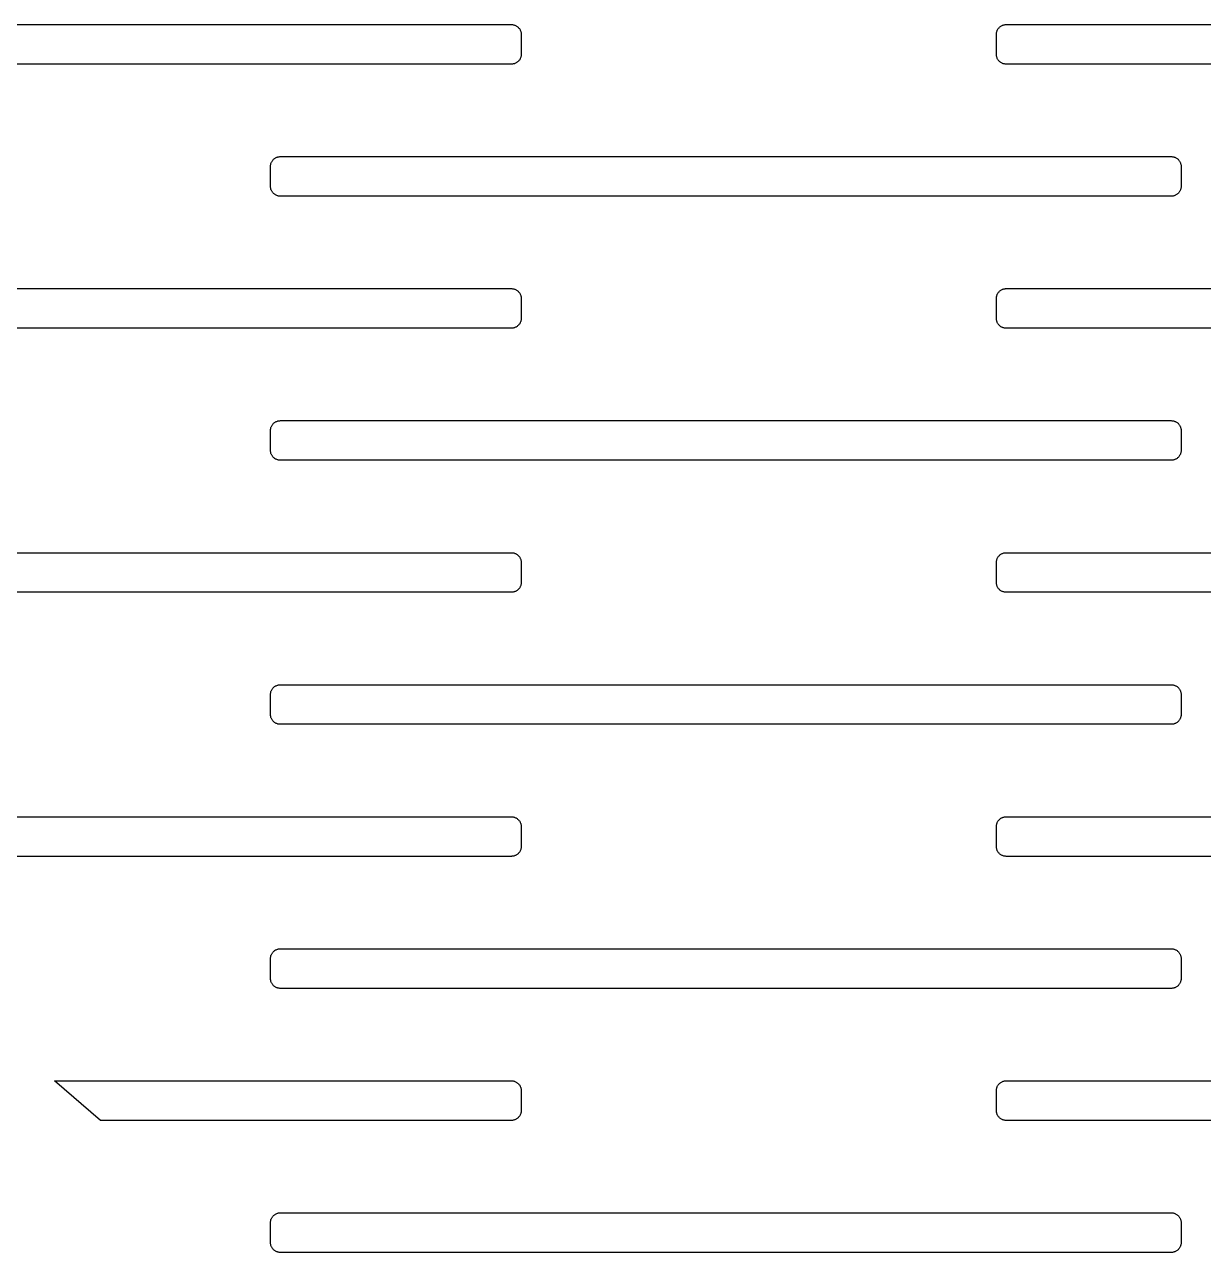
# Model space of a CAD drawing. Header units: metres. Extents: x -156 to 156, y -163 to 163.
# Drawn here: x -106.75 to -71.02, y -117.3 to -80.1 of the extents above; entities that cross this region are included whole.
import ezdxf

# ---------------------------------------------------------------- set-up
doc = ezdxf.new("R2010")
doc.units = ezdxf.units.M

msp = doc.modelspace()

# ---------------------------------------------------------------- linework, layer by layer
for p, q in [((-119, -80.1), (-92, -80.1)), ((-92, -80.1), (-91.9812, -80.1006)), ((-91.9812, -80.1006), (-91.9624, -80.1024)), ((-91.9624, -80.1024), (-91.9438, -80.1053)), ((-91.9438, -80.1053), (-91.9254, -80.1094)), ((-91.9254, -80.1094), (-91.9073, -80.1147)), ((-91.9073, -80.1147), (-91.8896, -80.1211)), ((-91.8896, -80.1211), (-91.8723, -80.1286)), ((-91.8723, -80.1286), (-91.8555, -80.1371)), ((-91.8555, -80.1371), (-91.8392, -80.1467)), ((-91.8392, -80.1467), (-91.8237, -80.1573)), ((-91.8237, -80.1573), (-91.8088, -80.1688)), ((-91.8088, -80.1688), (-91.7946, -80.1813)), ((-91.7946, -80.1813), (-91.7813, -80.1946)), ((-91.7813, -80.1946), (-91.7688, -80.2088)), ((-91.7688, -80.2088), (-91.7573, -80.2237)), ((-91.7573, -80.2237), (-91.7467, -80.2392)), ((-91.7467, -80.2392), (-91.7371, -80.2555)), ((-91.7371, -80.2555), (-91.7285, -80.2723)), ((-91.7285, -80.2723), (-91.7211, -80.2896)), ((-91.7211, -80.2896), (-91.7147, -80.3073)), ((-91.7147, -80.3073), (-91.7094, -80.3254)), ((-91.7094, -80.3254), (-91.7053, -80.3438)), ((-91.7053, -80.3438), (-91.7024, -80.3624)), ((-77.2976, -80.3624), (-77.2947, -80.3438)), ((-77.2947, -80.3438), (-77.2906, -80.3254)), ((-77.2906, -80.3254), (-77.2853, -80.3073)), ((-77.2853, -80.3073), (-77.2789, -80.2896)), ((-77.2789, -80.2896), (-77.2714, -80.2723)), ((-77.2714, -80.2723), (-77.2629, -80.2555)), ((-77.2629, -80.2555), (-77.2533, -80.2392)), ((-77.2533, -80.2392), (-77.2427, -80.2237)), ((-77.2427, -80.2237), (-77.2312, -80.2088)), ((-77.2312, -80.2088), (-77.2187, -80.1946)), ((-77.2187, -80.1946), (-77.2054, -80.1813)), ((-77.2054, -80.1813), (-77.1912, -80.1688)), ((-77.1912, -80.1688), (-77.1763, -80.1573)), ((-77.1763, -80.1573), (-77.1608, -80.1467)), ((-77.1608, -80.1467), (-77.1445, -80.1371)), ((-77.1445, -80.1371), (-77.1277, -80.1286)), ((-77.1277, -80.1286), (-77.1104, -80.1211)), ((-77.1104, -80.1211), (-77.0927, -80.1147)), ((-77.0927, -80.1147), (-77.0746, -80.1094)), ((-77.0746, -80.1094), (-77.0562, -80.1053)), ((-77.0562, -80.1053), (-77.0376, -80.1024)), ((-77.0376, -80.1024), (-77.0188, -80.1006)), ((-77.0188, -80.1006), (-77, -80.1)), ((-77, -80.1), (-50, -80.1)), ((-91.7024, -80.3624), (-91.7006, -80.3812)), ((-91.7006, -80.3812), (-91.7, -80.4)), ((-91.7, -80.4), (-91.7, -81)), ((-77.3, -80.4), (-77.2994, -80.3812)), ((-77.3, -81), (-77.3, -80.4)), ((-77.2994, -80.3812), (-77.2976, -80.3624)), ((-91.7147, -81.0927), (-91.7211, -81.1104)), ((-91.7094, -81.0746), (-91.7147, -81.0927)), ((-91.7053, -81.0562), (-91.7094, -81.0746)), ((-91.7024, -81.0376), (-91.7053, -81.0562)), ((-91.7006, -81.0188), (-91.7024, -81.0376)), ((-91.7, -81), (-91.7006, -81.0188)), ((-77.2994, -81.0188), (-77.3, -81)), ((-77.2976, -81.0376), (-77.2994, -81.0188)), ((-77.2947, -81.0562), (-77.2976, -81.0376)), ((-77.2906, -81.0746), (-77.2947, -81.0562)), ((-77.2853, -81.0927), (-77.2906, -81.0746)), ((-77.2789, -81.1104), (-77.2853, -81.0927)), ((-92, -81.3), (-119, -81.3)), ((-91.9812, -81.2994), (-92, -81.3)), ((-91.9624, -81.2976), (-91.9812, -81.2994)), ((-91.9438, -81.2947), (-91.9624, -81.2976)), ((-91.9254, -81.2906), (-91.9438, -81.2947)), ((-91.9073, -81.2853), (-91.9254, -81.2906)), ((-91.8896, -81.2789), (-91.9073, -81.2853)), ((-91.8723, -81.2714), (-91.8896, -81.2789)), ((-91.8555, -81.2629), (-91.8723, -81.2714)), ((-91.8392, -81.2533), (-91.8555, -81.2629)), ((-91.8237, -81.2427), (-91.8392, -81.2533)), ((-91.8088, -81.2312), (-91.8237, -81.2427)), ((-91.7946, -81.2187), (-91.8088, -81.2312)), ((-91.7813, -81.2054), (-91.7946, -81.2187)), ((-91.7688, -81.1912), (-91.7813, -81.2054)), ((-91.7573, -81.1763), (-91.7688, -81.1912)), ((-91.7467, -81.1608), (-91.7573, -81.1763)), ((-91.7371, -81.1445), (-91.7467, -81.1608)), ((-91.7285, -81.1277), (-91.7371, -81.1445)), ((-91.7211, -81.1104), (-91.7285, -81.1277)), ((-77.2714, -81.1277), (-77.2789, -81.1104)), ((-77.2629, -81.1445), (-77.2714, -81.1277)), ((-77.2533, -81.1608), (-77.2629, -81.1445)), ((-77.2427, -81.1763), (-77.2533, -81.1608)), ((-77.2312, -81.1912), (-77.2427, -81.1763)), ((-77.2187, -81.2054), (-77.2312, -81.1912)), ((-77.2054, -81.2187), (-77.2187, -81.2054)), ((-77.1912, -81.2312), (-77.2054, -81.2187)), ((-77.1763, -81.2427), (-77.1912, -81.2312)), ((-77.1608, -81.2533), (-77.1763, -81.2427)), ((-77.1445, -81.2629), (-77.1608, -81.2533)), ((-77.1277, -81.2714), (-77.1445, -81.2629)), ((-77.1104, -81.2789), (-77.1277, -81.2714)), ((-77.0927, -81.2853), (-77.1104, -81.2789)), ((-77.0746, -81.2906), (-77.0927, -81.2853)), ((-77.0562, -81.2947), (-77.0746, -81.2906)), ((-77.0376, -81.2976), (-77.0562, -81.2947)), ((-77.0188, -81.2994), (-77.0376, -81.2976)), ((-77, -81.3), (-77.0188, -81.2994)), ((-50, -81.3), (-77, -81.3)), ((-99.3, -84.4), (-99.2994, -84.3812)), ((-99.3, -85), (-99.3, -84.4)), ((-99.2994, -84.3812), (-99.2976, -84.3624)), ((-99.2976, -84.3624), (-99.2947, -84.3438)), ((-99.2947, -84.3438), (-99.2906, -84.3254)), ((-99.2906, -84.3254), (-99.2853, -84.3073)), ((-99.2853, -84.3073), (-99.2789, -84.2896)), ((-99.2789, -84.2896), (-99.2714, -84.2723)), ((-99.2714, -84.2723), (-99.2629, -84.2555)), ((-99.2629, -84.2555), (-99.2533, -84.2392)), ((-99.2533, -84.2392), (-99.2427, -84.2237)), ((-99.2427, -84.2237), (-99.2312, -84.2088)), ((-99.2312, -84.2088), (-99.2187, -84.1946)), ((-99.2187, -84.1946), (-99.2054, -84.1813)), ((-99.2054, -84.1813), (-99.1912, -84.1688)), ((-99.1912, -84.1688), (-99.1763, -84.1573)), ((-99.1763, -84.1573), (-99.1608, -84.1467)), ((-99.1608, -84.1467), (-99.1445, -84.1371)), ((-99.1445, -84.1371), (-99.1277, -84.1286)), ((-99.1277, -84.1286), (-99.1104, -84.1211)), ((-99.1104, -84.1211), (-99.0927, -84.1147)), ((-99.0927, -84.1147), (-99.0746, -84.1094)), ((-99.0746, -84.1094), (-99.0562, -84.1053)), ((-99.0562, -84.1053), (-99.0376, -84.1024)), ((-99.0376, -84.1024), (-99.0188, -84.1006)), ((-99.0188, -84.1006), (-99, -84.1)), ((-99, -84.1), (-72, -84.1)), ((-72, -84.1), (-71.9812, -84.1006)), ((-71.9812, -84.1006), (-71.9624, -84.1024)), ((-71.9624, -84.1024), (-71.9438, -84.1053)), ((-71.9438, -84.1053), (-71.9254, -84.1094)), ((-71.9254, -84.1094), (-71.9073, -84.1147)), ((-71.9073, -84.1147), (-71.8896, -84.1211)), ((-71.8896, -84.1211), (-71.8723, -84.1286)), ((-71.8723, -84.1286), (-71.8555, -84.1371)), ((-71.8555, -84.1371), (-71.8392, -84.1467)), ((-71.8392, -84.1467), (-71.8237, -84.1573)), ((-71.8237, -84.1573), (-71.8088, -84.1688)), ((-71.8088, -84.1688), (-71.7946, -84.1813)), ((-71.7946, -84.1813), (-71.7813, -84.1946)), ((-71.7813, -84.1946), (-71.7688, -84.2088)), ((-71.7688, -84.2088), (-71.7573, -84.2237)), ((-71.7573, -84.2237), (-71.7467, -84.2392)), ((-71.7467, -84.2392), (-71.7371, -84.2555)), ((-71.7371, -84.2555), (-71.7285, -84.2723)), ((-71.7285, -84.2723), (-71.7211, -84.2896)), ((-71.7211, -84.2896), (-71.7147, -84.3073)), ((-71.7147, -84.3073), (-71.7094, -84.3254)), ((-71.7094, -84.3254), (-71.7053, -84.3438)), ((-71.7053, -84.3438), (-71.7024, -84.3624)), ((-71.7024, -84.3624), (-71.7006, -84.3812)), ((-71.7006, -84.3812), (-71.7, -84.4)), ((-71.7, -84.4), (-71.7, -85)), ((-99.2994, -85.0188), (-99.3, -85)), ((-99.2976, -85.0376), (-99.2994, -85.0188)), ((-99.2947, -85.0562), (-99.2976, -85.0376)), ((-99.2906, -85.0746), (-99.2947, -85.0562)), ((-99.2853, -85.0927), (-99.2906, -85.0746)), ((-99.2789, -85.1104), (-99.2853, -85.0927)), ((-99.2714, -85.1277), (-99.2789, -85.1104)), ((-99.2629, -85.1445), (-99.2714, -85.1277)), ((-99.2533, -85.1608), (-99.2629, -85.1445)), ((-99.2427, -85.1763), (-99.2533, -85.1608)), ((-99.2312, -85.1912), (-99.2427, -85.1763)), ((-71.7573, -85.1763), (-71.7688, -85.1912)), ((-71.7467, -85.1608), (-71.7573, -85.1763)), ((-71.7371, -85.1445), (-71.7467, -85.1608)), ((-71.7285, -85.1277), (-71.7371, -85.1445)), ((-71.7211, -85.1104), (-71.7285, -85.1277)), ((-71.7147, -85.0927), (-71.7211, -85.1104)), ((-71.7094, -85.0746), (-71.7147, -85.0927)), ((-71.7053, -85.0562), (-71.7094, -85.0746)), ((-71.7024, -85.0376), (-71.7053, -85.0562)), ((-71.7006, -85.0188), (-71.7024, -85.0376)), ((-71.7, -85), (-71.7006, -85.0188)), ((-99.2187, -85.2054), (-99.2312, -85.1912)), ((-99.2054, -85.2187), (-99.2187, -85.2054)), ((-99.1912, -85.2312), (-99.2054, -85.2187)), ((-99.1763, -85.2427), (-99.1912, -85.2312)), ((-99.1608, -85.2533), (-99.1763, -85.2427)), ((-99.1445, -85.2629), (-99.1608, -85.2533)), ((-99.1277, -85.2714), (-99.1445, -85.2629)), ((-99.1104, -85.2789), (-99.1277, -85.2714)), ((-99.0927, -85.2853), (-99.1104, -85.2789)), ((-99.0746, -85.2906), (-99.0927, -85.2853)), ((-99.0562, -85.2947), (-99.0746, -85.2906)), ((-99.0376, -85.2976), (-99.0562, -85.2947)), ((-99.0188, -85.2994), (-99.0376, -85.2976)), ((-99, -85.3), (-99.0188, -85.2994)), ((-72, -85.3), (-99, -85.3)), ((-71.9812, -85.2994), (-72, -85.3)), ((-71.9624, -85.2976), (-71.9812, -85.2994)), ((-71.9438, -85.2947), (-71.9624, -85.2976)), ((-71.9254, -85.2906), (-71.9438, -85.2947)), ((-71.9073, -85.2853), (-71.9254, -85.2906)), ((-71.8896, -85.2789), (-71.9073, -85.2853)), ((-71.8723, -85.2714), (-71.8896, -85.2789)), ((-71.8555, -85.2629), (-71.8723, -85.2714)), ((-71.8392, -85.2533), (-71.8555, -85.2629)), ((-71.8237, -85.2427), (-71.8392, -85.2533)), ((-71.8088, -85.2312), (-71.8237, -85.2427)), ((-71.7946, -85.2187), (-71.8088, -85.2312)), ((-71.7813, -85.2054), (-71.7946, -85.2187)), ((-71.7688, -85.1912), (-71.7813, -85.2054)), ((-119, -88.1), (-92, -88.1)), ((-92, -88.1), (-91.9812, -88.1006)), ((-91.9812, -88.1006), (-91.9624, -88.1024)), ((-91.9624, -88.1024), (-91.9438, -88.1053)), ((-91.9438, -88.1053), (-91.9254, -88.1094)), ((-91.9254, -88.1094), (-91.9073, -88.1147)), ((-91.9073, -88.1147), (-91.8896, -88.1211)), ((-91.8896, -88.1211), (-91.8723, -88.1286)), ((-91.8723, -88.1286), (-91.8555, -88.1371)), ((-91.8555, -88.1371), (-91.8392, -88.1467)), ((-91.8392, -88.1467), (-91.8237, -88.1573)), ((-91.8237, -88.1573), (-91.8088, -88.1688)), ((-77.1912, -88.1688), (-77.1763, -88.1573)), ((-77.1763, -88.1573), (-77.1608, -88.1467)), ((-77.1608, -88.1467), (-77.1445, -88.1371)), ((-77.1445, -88.1371), (-77.1277, -88.1286)), ((-77.1277, -88.1286), (-77.1104, -88.1211)), ((-77.1104, -88.1211), (-77.0927, -88.1147)), ((-77.0927, -88.1147), (-77.0746, -88.1094)), ((-77.0746, -88.1094), (-77.0562, -88.1053)), ((-77.0562, -88.1053), (-77.0376, -88.1024)), ((-77.0376, -88.1024), (-77.0188, -88.1006)), ((-77.0188, -88.1006), (-77, -88.1)), ((-77, -88.1), (-50, -88.1)), ((-91.8088, -88.1688), (-91.7946, -88.1813)), ((-91.7946, -88.1813), (-91.7813, -88.1946)), ((-91.7813, -88.1946), (-91.7688, -88.2088)), ((-91.7688, -88.2088), (-91.7573, -88.2237)), ((-91.7573, -88.2237), (-91.7467, -88.2392)), ((-91.7467, -88.2392), (-91.7371, -88.2555)), ((-91.7371, -88.2555), (-91.7285, -88.2723)), ((-91.7285, -88.2723), (-91.7211, -88.2896)), ((-91.7211, -88.2896), (-91.7147, -88.3073)), ((-91.7147, -88.3073), (-91.7094, -88.3254)), ((-91.7094, -88.3254), (-91.7053, -88.3438)), ((-91.7053, -88.3438), (-91.7024, -88.3624)), ((-91.7024, -88.3624), (-91.7006, -88.3812)), ((-91.7006, -88.3812), (-91.7, -88.4)), ((-91.7, -88.4), (-91.7, -89)), ((-77.3, -88.4), (-77.2994, -88.3812)), ((-77.3, -89), (-77.3, -88.4)), ((-77.2994, -88.3812), (-77.2976, -88.3624)), ((-77.2976, -88.3624), (-77.2947, -88.3438)), ((-77.2947, -88.3438), (-77.2906, -88.3254)), ((-77.2906, -88.3254), (-77.2853, -88.3073)), ((-77.2853, -88.3073), (-77.2789, -88.2896)), ((-77.2789, -88.2896), (-77.2714, -88.2723)), ((-77.2714, -88.2723), (-77.2629, -88.2555)), ((-77.2629, -88.2555), (-77.2533, -88.2392)), ((-77.2533, -88.2392), (-77.2427, -88.2237)), ((-77.2427, -88.2237), (-77.2312, -88.2088)), ((-77.2312, -88.2088), (-77.2187, -88.1946)), ((-77.2187, -88.1946), (-77.2054, -88.1813)), ((-77.2054, -88.1813), (-77.1912, -88.1688)), ((-91.8896, -89.2789), (-91.9073, -89.2853)), ((-91.8723, -89.2714), (-91.8896, -89.2789)), ((-91.8555, -89.2629), (-91.8723, -89.2714)), ((-91.8392, -89.2533), (-91.8555, -89.2629)), ((-91.8237, -89.2427), (-91.8392, -89.2533)), ((-91.8088, -89.2312), (-91.8237, -89.2427)), ((-91.7946, -89.2187), (-91.8088, -89.2312)), ((-91.7813, -89.2054), (-91.7946, -89.2187)), ((-91.7688, -89.1912), (-91.7813, -89.2054)), ((-91.7573, -89.1763), (-91.7688, -89.1912)), ((-91.7467, -89.1608), (-91.7573, -89.1763)), ((-91.7371, -89.1445), (-91.7467, -89.1608)), ((-91.7285, -89.1277), (-91.7371, -89.1445)), ((-91.7211, -89.1104), (-91.7285, -89.1277)), ((-91.7147, -89.0927), (-91.7211, -89.1104)), ((-91.7094, -89.0746), (-91.7147, -89.0927)), ((-91.7053, -89.0562), (-91.7094, -89.0746)), ((-91.7024, -89.0376), (-91.7053, -89.0562)), ((-91.7006, -89.0188), (-91.7024, -89.0376)), ((-91.7, -89), (-91.7006, -89.0188)), ((-77.2994, -89.0188), (-77.3, -89)), ((-77.2976, -89.0376), (-77.2994, -89.0188)), ((-77.2947, -89.0562), (-77.2976, -89.0376)), ((-77.2906, -89.0746), (-77.2947, -89.0562)), ((-77.2853, -89.0927), (-77.2906, -89.0746)), ((-77.2789, -89.1104), (-77.2853, -89.0927)), ((-77.2714, -89.1277), (-77.2789, -89.1104)), ((-77.2629, -89.1445), (-77.2714, -89.1277)), ((-77.2533, -89.1608), (-77.2629, -89.1445)), ((-77.2427, -89.1763), (-77.2533, -89.1608)), ((-77.2312, -89.1912), (-77.2427, -89.1763)), ((-77.2187, -89.2054), (-77.2312, -89.1912)), ((-77.2054, -89.2187), (-77.2187, -89.2054)), ((-77.1912, -89.2312), (-77.2054, -89.2187)), ((-77.1763, -89.2427), (-77.1912, -89.2312)), ((-77.1608, -89.2533), (-77.1763, -89.2427)), ((-77.1445, -89.2629), (-77.1608, -89.2533)), ((-77.1277, -89.2714), (-77.1445, -89.2629)), ((-77.1104, -89.2789), (-77.1277, -89.2714)), ((-77.0927, -89.2853), (-77.1104, -89.2789)), ((-92, -89.3), (-119, -89.3)), ((-91.9812, -89.2994), (-92, -89.3)), ((-91.9624, -89.2976), (-91.9812, -89.2994)), ((-91.9438, -89.2947), (-91.9624, -89.2976)), ((-91.9254, -89.2906), (-91.9438, -89.2947)), ((-91.9073, -89.2853), (-91.9254, -89.2906)), ((-77.0746, -89.2906), (-77.0927, -89.2853)), ((-77.0562, -89.2947), (-77.0746, -89.2906)), ((-77.0376, -89.2976), (-77.0562, -89.2947)), ((-77.0188, -89.2994), (-77.0376, -89.2976)), ((-77, -89.3), (-77.0188, -89.2994)), ((-50, -89.3), (-77, -89.3)), ((-99.2714, -92.2723), (-99.2629, -92.2555)), ((-99.2629, -92.2555), (-99.2533, -92.2392)), ((-99.2533, -92.2392), (-99.2427, -92.2237)), ((-99.2427, -92.2237), (-99.2312, -92.2088)), ((-99.2312, -92.2088), (-99.2187, -92.1946)), ((-99.2187, -92.1946), (-99.2054, -92.1813)), ((-99.2054, -92.1813), (-99.1912, -92.1688)), ((-99.1912, -92.1688), (-99.1763, -92.1573)), ((-99.1763, -92.1573), (-99.1608, -92.1467)), ((-99.1608, -92.1467), (-99.1445, -92.1371)), ((-99.1445, -92.1371), (-99.1277, -92.1286)), ((-99.1277, -92.1286), (-99.1104, -92.1211)), ((-99.1104, -92.1211), (-99.0927, -92.1147)), ((-99.0927, -92.1147), (-99.0746, -92.1094)), ((-99.0746, -92.1094), (-99.0562, -92.1053)), ((-99.0562, -92.1053), (-99.0376, -92.1024)), ((-99.0376, -92.1024), (-99.0188, -92.1006)), ((-99.0188, -92.1006), (-99, -92.1)), ((-99, -92.1), (-72, -92.1)), ((-72, -92.1), (-71.9812, -92.1006)), ((-71.9812, -92.1006), (-71.9624, -92.1024)), ((-71.9624, -92.1024), (-71.9438, -92.1053)), ((-71.9438, -92.1053), (-71.9254, -92.1094)), ((-71.9254, -92.1094), (-71.9073, -92.1147)), ((-71.9073, -92.1147), (-71.8896, -92.1211)), ((-71.8896, -92.1211), (-71.8723, -92.1286)), ((-71.8723, -92.1286), (-71.8555, -92.1371)), ((-71.8555, -92.1371), (-71.8392, -92.1467)), ((-71.8392, -92.1467), (-71.8237, -92.1573)), ((-71.8237, -92.1573), (-71.8088, -92.1688)), ((-71.8088, -92.1688), (-71.7946, -92.1813)), ((-71.7946, -92.1813), (-71.7813, -92.1946)), ((-71.7813, -92.1946), (-71.7688, -92.2088)), ((-71.7688, -92.2088), (-71.7573, -92.2237)), ((-71.7573, -92.2237), (-71.7467, -92.2392)), ((-71.7467, -92.2392), (-71.7371, -92.2555)), ((-71.7371, -92.2555), (-71.7285, -92.2723)), ((-99.3, -92.4), (-99.2994, -92.3812)), ((-99.3, -93), (-99.3, -92.4)), ((-99.2994, -92.3812), (-99.2976, -92.3624)), ((-99.2976, -92.3624), (-99.2947, -92.3438)), ((-99.2947, -92.3438), (-99.2906, -92.3254)), ((-99.2906, -92.3254), (-99.2853, -92.3073)), ((-99.2853, -92.3073), (-99.2789, -92.2896)), ((-99.2789, -92.2896), (-99.2714, -92.2723)), ((-71.7285, -92.2723), (-71.7211, -92.2896)), ((-71.7211, -92.2896), (-71.7147, -92.3073)), ((-71.7147, -92.3073), (-71.7094, -92.3254)), ((-71.7094, -92.3254), (-71.7053, -92.3438)), ((-71.7053, -92.3438), (-71.7024, -92.3624)), ((-71.7024, -92.3624), (-71.7006, -92.3812)), ((-71.7006, -92.3812), (-71.7, -92.4)), ((-71.7, -92.4), (-71.7, -93)), ((-99.2994, -93.0188), (-99.3, -93)), ((-71.7, -93), (-71.7006, -93.0188)), ((-99.2976, -93.0376), (-99.2994, -93.0188)), ((-99.2947, -93.0562), (-99.2976, -93.0376)), ((-99.2906, -93.0746), (-99.2947, -93.0562)), ((-99.2853, -93.0927), (-99.2906, -93.0746)), ((-99.2789, -93.1104), (-99.2853, -93.0927)), ((-99.2714, -93.1277), (-99.2789, -93.1104)), ((-99.2629, -93.1445), (-99.2714, -93.1277)), ((-99.2533, -93.1608), (-99.2629, -93.1445)), ((-99.2427, -93.1763), (-99.2533, -93.1608)), ((-99.2312, -93.1912), (-99.2427, -93.1763)), ((-99.2187, -93.2054), (-99.2312, -93.1912)), ((-99.2054, -93.2187), (-99.2187, -93.2054)), ((-99.1912, -93.2312), (-99.2054, -93.2187)), ((-99.1763, -93.2427), (-99.1912, -93.2312)), ((-99.1608, -93.2533), (-99.1763, -93.2427)), ((-99.1445, -93.2629), (-99.1608, -93.2533)), ((-99.1277, -93.2714), (-99.1445, -93.2629)), ((-99.1104, -93.2789), (-99.1277, -93.2714)), ((-99.0927, -93.2853), (-99.1104, -93.2789)), ((-99.0746, -93.2906), (-99.0927, -93.2853)), ((-99.0562, -93.2947), (-99.0746, -93.2906)), ((-99.0376, -93.2976), (-99.0562, -93.2947)), ((-99.0188, -93.2994), (-99.0376, -93.2976)), ((-99, -93.3), (-99.0188, -93.2994)), ((-72, -93.3), (-99, -93.3)), ((-71.9812, -93.2994), (-72, -93.3)), ((-71.9624, -93.2976), (-71.9812, -93.2994)), ((-71.9438, -93.2947), (-71.9624, -93.2976)), ((-71.9254, -93.2906), (-71.9438, -93.2947)), ((-71.9073, -93.2853), (-71.9254, -93.2906)), ((-71.8896, -93.2789), (-71.9073, -93.2853)), ((-71.8723, -93.2714), (-71.8896, -93.2789)), ((-71.8555, -93.2629), (-71.8723, -93.2714)), ((-71.8392, -93.2533), (-71.8555, -93.2629)), ((-71.8237, -93.2427), (-71.8392, -93.2533)), ((-71.8088, -93.2312), (-71.8237, -93.2427)), ((-71.7946, -93.2187), (-71.8088, -93.2312)), ((-71.7813, -93.2054), (-71.7946, -93.2187)), ((-71.7688, -93.1912), (-71.7813, -93.2054)), ((-71.7573, -93.1763), (-71.7688, -93.1912)), ((-71.7467, -93.1608), (-71.7573, -93.1763)), ((-71.7371, -93.1445), (-71.7467, -93.1608)), ((-71.7285, -93.1277), (-71.7371, -93.1445)), ((-71.7211, -93.1104), (-71.7285, -93.1277)), ((-71.7147, -93.0927), (-71.7211, -93.1104)), ((-71.7094, -93.0746), (-71.7147, -93.0927)), ((-71.7053, -93.0562), (-71.7094, -93.0746)), ((-71.7024, -93.0376), (-71.7053, -93.0562)), ((-71.7006, -93.0188), (-71.7024, -93.0376)), ((-119, -96.1), (-92, -96.1)), ((-92, -96.1), (-91.9812, -96.1006)), ((-91.9812, -96.1006), (-91.9624, -96.1024)), ((-91.9624, -96.1024), (-91.9438, -96.1053)), ((-91.9438, -96.1053), (-91.9254, -96.1094)), ((-91.9254, -96.1094), (-91.9073, -96.1147)), ((-91.9073, -96.1147), (-91.8896, -96.1211)), ((-91.8896, -96.1211), (-91.8723, -96.1286)), ((-91.8723, -96.1286), (-91.8555, -96.1371)), ((-91.8555, -96.1371), (-91.8392, -96.1467)), ((-91.8392, -96.1467), (-91.8237, -96.1573)), ((-91.8237, -96.1573), (-91.8088, -96.1688)), ((-91.8088, -96.1688), (-91.7946, -96.1813)), ((-91.7946, -96.1813), (-91.7813, -96.1946)), ((-91.7813, -96.1946), (-91.7688, -96.2088)), ((-91.7688, -96.2088), (-91.7573, -96.2237)), ((-91.7573, -96.2237), (-91.7467, -96.2392)), ((-91.7467, -96.2392), (-91.7371, -96.2555)), ((-91.7371, -96.2555), (-91.7285, -96.2723)), ((-91.7285, -96.2723), (-91.7211, -96.2896)), ((-91.7211, -96.2896), (-91.7147, -96.3073)), ((-91.7147, -96.3073), (-91.7094, -96.3254)), ((-91.7094, -96.3254), (-91.7053, -96.3438)), ((-91.7053, -96.3438), (-91.7024, -96.3624)), ((-77.2976, -96.3624), (-77.2947, -96.3438)), ((-77.2947, -96.3438), (-77.2906, -96.3254)), ((-77.2906, -96.3254), (-77.2853, -96.3073)), ((-77.2853, -96.3073), (-77.2789, -96.2896)), ((-77.2789, -96.2896), (-77.2714, -96.2723)), ((-77.2714, -96.2723), (-77.2629, -96.2555)), ((-77.2629, -96.2555), (-77.2533, -96.2392)), ((-77.2533, -96.2392), (-77.2427, -96.2237)), ((-77.2427, -96.2237), (-77.2312, -96.2088)), ((-77.2312, -96.2088), (-77.2187, -96.1946)), ((-77.2187, -96.1946), (-77.2054, -96.1813)), ((-77.2054, -96.1813), (-77.1912, -96.1688)), ((-77.1912, -96.1688), (-77.1763, -96.1573)), ((-77.1763, -96.1573), (-77.1608, -96.1467)), ((-77.1608, -96.1467), (-77.1445, -96.1371)), ((-77.1445, -96.1371), (-77.1277, -96.1286)), ((-77.1277, -96.1286), (-77.1104, -96.1211)), ((-77.1104, -96.1211), (-77.0927, -96.1147)), ((-77.0927, -96.1147), (-77.0746, -96.1094)), ((-77.0746, -96.1094), (-77.0562, -96.1053)), ((-77.0562, -96.1053), (-77.0376, -96.1024)), ((-77.0376, -96.1024), (-77.0188, -96.1006)), ((-77.0188, -96.1006), (-77, -96.1)), ((-77, -96.1), (-50, -96.1)), ((-91.7024, -96.3624), (-91.7006, -96.3812)), ((-91.7006, -96.3812), (-91.7, -96.4)), ((-91.7, -96.4), (-91.7, -97)), ((-77.3, -96.4), (-77.2994, -96.3812)), ((-77.3, -97), (-77.3, -96.4)), ((-77.2994, -96.3812), (-77.2976, -96.3624)), ((-91.7094, -97.0746), (-91.7147, -97.0927)), ((-91.7053, -97.0562), (-91.7094, -97.0746)), ((-91.7024, -97.0376), (-91.7053, -97.0562)), ((-91.7006, -97.0188), (-91.7024, -97.0376)), ((-91.7, -97), (-91.7006, -97.0188)), ((-77.2994, -97.0188), (-77.3, -97)), ((-77.2976, -97.0376), (-77.2994, -97.0188)), ((-77.2947, -97.0562), (-77.2976, -97.0376)), ((-77.2906, -97.0746), (-77.2947, -97.0562)), ((-77.2853, -97.0927), (-77.2906, -97.0746)), ((-92, -97.3), (-119, -97.3)), ((-91.9812, -97.2994), (-92, -97.3)), ((-91.9624, -97.2976), (-91.9812, -97.2994)), ((-91.9438, -97.2947), (-91.9624, -97.2976)), ((-91.9254, -97.2906), (-91.9438, -97.2947)), ((-91.9073, -97.2853), (-91.9254, -97.2906)), ((-91.8896, -97.2789), (-91.9073, -97.2853)), ((-91.8723, -97.2714), (-91.8896, -97.2789)), ((-91.8555, -97.2629), (-91.8723, -97.2714)), ((-91.8392, -97.2533), (-91.8555, -97.2629)), ((-91.8237, -97.2427), (-91.8392, -97.2533)), ((-91.8088, -97.2312), (-91.8237, -97.2427)), ((-91.7946, -97.2187), (-91.8088, -97.2312)), ((-91.7813, -97.2054), (-91.7946, -97.2187)), ((-91.7688, -97.1912), (-91.7813, -97.2054)), ((-91.7573, -97.1763), (-91.7688, -97.1912)), ((-91.7467, -97.1608), (-91.7573, -97.1763)), ((-91.7371, -97.1445), (-91.7467, -97.1608)), ((-91.7285, -97.1277), (-91.7371, -97.1445)), ((-91.7211, -97.1104), (-91.7285, -97.1277)), ((-91.7147, -97.0927), (-91.7211, -97.1104)), ((-77.2789, -97.1104), (-77.2853, -97.0927)), ((-77.2714, -97.1277), (-77.2789, -97.1104)), ((-77.2629, -97.1445), (-77.2714, -97.1277)), ((-77.2533, -97.1608), (-77.2629, -97.1445)), ((-77.2427, -97.1763), (-77.2533, -97.1608)), ((-77.2312, -97.1912), (-77.2427, -97.1763)), ((-77.2187, -97.2054), (-77.2312, -97.1912)), ((-77.2054, -97.2187), (-77.2187, -97.2054)), ((-77.1912, -97.2312), (-77.2054, -97.2187)), ((-77.1763, -97.2427), (-77.1912, -97.2312)), ((-77.1608, -97.2533), (-77.1763, -97.2427)), ((-77.1445, -97.2629), (-77.1608, -97.2533)), ((-77.1277, -97.2714), (-77.1445, -97.2629)), ((-77.1104, -97.2789), (-77.1277, -97.2714)), ((-77.0927, -97.2853), (-77.1104, -97.2789)), ((-77.0746, -97.2906), (-77.0927, -97.2853)), ((-77.0562, -97.2947), (-77.0746, -97.2906)), ((-77.0376, -97.2976), (-77.0562, -97.2947)), ((-77.0188, -97.2994), (-77.0376, -97.2976)), ((-77, -97.3), (-77.0188, -97.2994)), ((-50, -97.3), (-77, -97.3)), ((-99.3, -100.4), (-99.2994, -100.381)), ((-99.3, -101), (-99.3, -100.4)), ((-99.2994, -100.381), (-99.2976, -100.362)), ((-99.2976, -100.362), (-99.2947, -100.344)), ((-99.2947, -100.344), (-99.2906, -100.325)), ((-99.2906, -100.325), (-99.2853, -100.307)), ((-99.2853, -100.307), (-99.2789, -100.29)), ((-99.2789, -100.29), (-99.2714, -100.272)), ((-99.2714, -100.272), (-99.2629, -100.255)), ((-99.2629, -100.255), (-99.2533, -100.239)), ((-99.2533, -100.239), (-99.2427, -100.224)), ((-99.2427, -100.224), (-99.2312, -100.209)), ((-99.2312, -100.209), (-99.2187, -100.195)), ((-99.2187, -100.195), (-99.2054, -100.181)), ((-99.2054, -100.181), (-99.1912, -100.169)), ((-99.1912, -100.169), (-99.1763, -100.157)), ((-99.1763, -100.157), (-99.1608, -100.147)), ((-99.1608, -100.147), (-99.1445, -100.137)), ((-99.1445, -100.137), (-99.1277, -100.129)), ((-99.1277, -100.129), (-99.1104, -100.121)), ((-99.1104, -100.121), (-99.0927, -100.115)), ((-99.0927, -100.115), (-99.0746, -100.109)), ((-99.0746, -100.109), (-99.0562, -100.105)), ((-99.0562, -100.105), (-99.0376, -100.102)), ((-99.0376, -100.102), (-99.0188, -100.101)), ((-99.0188, -100.101), (-99, -100.1)), ((-99, -100.1), (-72, -100.1)), ((-72, -100.1), (-71.9812, -100.101)), ((-71.9812, -100.101), (-71.9624, -100.102)), ((-71.9624, -100.102), (-71.9438, -100.105)), ((-71.9438, -100.105), (-71.9254, -100.109)), ((-71.9254, -100.109), (-71.9073, -100.115)), ((-71.9073, -100.115), (-71.8896, -100.121)), ((-71.8896, -100.121), (-71.8723, -100.129)), ((-71.8723, -100.129), (-71.8555, -100.137)), ((-71.8555, -100.137), (-71.8392, -100.147)), ((-71.8392, -100.147), (-71.8237, -100.157)), ((-71.8237, -100.157), (-71.8088, -100.169)), ((-71.8088, -100.169), (-71.7946, -100.181)), ((-71.7946, -100.181), (-71.7813, -100.195)), ((-71.7813, -100.195), (-71.7688, -100.209)), ((-71.7688, -100.209), (-71.7573, -100.224)), ((-71.7573, -100.224), (-71.7467, -100.239)), ((-71.7467, -100.239), (-71.7371, -100.255)), ((-71.7371, -100.255), (-71.7285, -100.272)), ((-71.7285, -100.272), (-71.7211, -100.29)), ((-71.7211, -100.29), (-71.7147, -100.307)), ((-71.7147, -100.307), (-71.7094, -100.325)), ((-71.7094, -100.325), (-71.7053, -100.344)), ((-71.7053, -100.344), (-71.7024, -100.362)), ((-71.7024, -100.362), (-71.7006, -100.381)), ((-71.7006, -100.381), (-71.7, -100.4)), ((-71.7, -100.4), (-71.7, -101)), ((-99.2994, -101.019), (-99.3, -101)), ((-99.2976, -101.038), (-99.2994, -101.019)), ((-99.2947, -101.056), (-99.2976, -101.038)), ((-99.2906, -101.075), (-99.2947, -101.056)), ((-99.2853, -101.093), (-99.2906, -101.075)), ((-99.2789, -101.11), (-99.2853, -101.093)), ((-99.2714, -101.128), (-99.2789, -101.11)), ((-99.2629, -101.145), (-99.2714, -101.128)), ((-99.2533, -101.161), (-99.2629, -101.145)), ((-99.2427, -101.176), (-99.2533, -101.161)), ((-99.2312, -101.191), (-99.2427, -101.176)), ((-71.7573, -101.176), (-71.7688, -101.191)), ((-71.7467, -101.161), (-71.7573, -101.176)), ((-71.7371, -101.145), (-71.7467, -101.161)), ((-71.7285, -101.128), (-71.7371, -101.145)), ((-71.7211, -101.11), (-71.7285, -101.128)), ((-71.7147, -101.093), (-71.7211, -101.11)), ((-71.7094, -101.075), (-71.7147, -101.093)), ((-71.7053, -101.056), (-71.7094, -101.075)), ((-71.7024, -101.038), (-71.7053, -101.056)), ((-71.7006, -101.019), (-71.7024, -101.038)), ((-71.7, -101), (-71.7006, -101.019)), ((-99.2187, -101.205), (-99.2312, -101.191)), ((-99.2054, -101.219), (-99.2187, -101.205)), ((-99.1912, -101.231), (-99.2054, -101.219)), ((-99.1763, -101.243), (-99.1912, -101.231)), ((-99.1608, -101.253), (-99.1763, -101.243)), ((-99.1445, -101.263), (-99.1608, -101.253)), ((-99.1277, -101.271), (-99.1445, -101.263)), ((-99.1104, -101.279), (-99.1277, -101.271)), ((-99.0927, -101.285), (-99.1104, -101.279)), ((-99.0746, -101.291), (-99.0927, -101.285)), ((-99.0562, -101.295), (-99.0746, -101.291)), ((-99.0376, -101.298), (-99.0562, -101.295)), ((-99.0188, -101.299), (-99.0376, -101.298)), ((-99, -101.3), (-99.0188, -101.299)), ((-72, -101.3), (-99, -101.3)), ((-71.9812, -101.299), (-72, -101.3)), ((-71.9624, -101.298), (-71.9812, -101.299)), ((-71.9438, -101.295), (-71.9624, -101.298)), ((-71.9254, -101.291), (-71.9438, -101.295)), ((-71.9073, -101.285), (-71.9254, -101.291)), ((-71.8896, -101.279), (-71.9073, -101.285)), ((-71.8723, -101.271), (-71.8896, -101.279)), ((-71.8555, -101.263), (-71.8723, -101.271)), ((-71.8392, -101.253), (-71.8555, -101.263)), ((-71.8237, -101.243), (-71.8392, -101.253)), ((-71.8088, -101.231), (-71.8237, -101.243)), ((-71.7946, -101.219), (-71.8088, -101.231)), ((-71.7813, -101.205), (-71.7946, -101.219)), ((-71.7688, -101.191), (-71.7813, -101.205)), ((-114.313, -104.1), (-92, -104.1)), ((-92, -104.1), (-91.9812, -104.101)), ((-91.9812, -104.101), (-91.9624, -104.102)), ((-91.9624, -104.102), (-91.9438, -104.105)), ((-91.9438, -104.105), (-91.9254, -104.109)), ((-91.9254, -104.109), (-91.9073, -104.115)), ((-91.9073, -104.115), (-91.8896, -104.121)), ((-91.8896, -104.121), (-91.8723, -104.129)), ((-91.8723, -104.129), (-91.8555, -104.137)), ((-91.8555, -104.137), (-91.8392, -104.147)), ((-91.8392, -104.147), (-91.8237, -104.157)), ((-91.8237, -104.157), (-91.8088, -104.169)), ((-77.1912, -104.169), (-77.1763, -104.157)), ((-77.1763, -104.157), (-77.1608, -104.147)), ((-77.1608, -104.147), (-77.1445, -104.137)), ((-77.1445, -104.137), (-77.1277, -104.129)), ((-77.1277, -104.129), (-77.1104, -104.121)), ((-77.1104, -104.121), (-77.0927, -104.115)), ((-77.0927, -104.115), (-77.0746, -104.109)), ((-77.0746, -104.109), (-77.0562, -104.105)), ((-77.0562, -104.105), (-77.0376, -104.102)), ((-77.0376, -104.102), (-77.0188, -104.101)), ((-77.0188, -104.101), (-77, -104.1)), ((-77, -104.1), (-50, -104.1)), ((-91.8088, -104.169), (-91.7946, -104.181)), ((-91.7946, -104.181), (-91.7813, -104.195)), ((-91.7813, -104.195), (-91.7688, -104.209)), ((-91.7688, -104.209), (-91.7573, -104.224)), ((-91.7573, -104.224), (-91.7467, -104.239)), ((-91.7467, -104.239), (-91.7371, -104.255)), ((-91.7371, -104.255), (-91.7285, -104.272)), ((-91.7285, -104.272), (-91.7211, -104.29)), ((-91.7211, -104.29), (-91.7147, -104.307)), ((-91.7147, -104.307), (-91.7094, -104.325)), ((-91.7094, -104.325), (-91.7053, -104.344)), ((-91.7053, -104.344), (-91.7024, -104.362)), ((-91.7024, -104.362), (-91.7006, -104.381)), ((-91.7006, -104.381), (-91.7, -104.4)), ((-91.7, -104.4), (-91.7, -105)), ((-77.3, -104.4), (-77.2994, -104.381)), ((-77.3, -105), (-77.3, -104.4)), ((-77.2994, -104.381), (-77.2976, -104.362)), ((-77.2976, -104.362), (-77.2947, -104.344)), ((-77.2947, -104.344), (-77.2906, -104.325)), ((-77.2906, -104.325), (-77.2853, -104.307)), ((-77.2853, -104.307), (-77.2789, -104.29)), ((-77.2789, -104.29), (-77.2714, -104.272)), ((-77.2714, -104.272), (-77.2629, -104.255)), ((-77.2629, -104.255), (-77.2533, -104.239)), ((-77.2533, -104.239), (-77.2427, -104.224)), ((-77.2427, -104.224), (-77.2312, -104.209)), ((-77.2312, -104.209), (-77.2187, -104.195)), ((-77.2187, -104.195), (-77.2054, -104.181)), ((-77.2054, -104.181), (-77.1912, -104.169)), ((-91.8723, -105.271), (-91.8896, -105.279)), ((-91.8555, -105.263), (-91.8723, -105.271)), ((-91.8392, -105.253), (-91.8555, -105.263)), ((-91.8237, -105.243), (-91.8392, -105.253)), ((-91.8088, -105.231), (-91.8237, -105.243)), ((-91.7946, -105.219), (-91.8088, -105.231)), ((-91.7813, -105.205), (-91.7946, -105.219)), ((-91.7688, -105.191), (-91.7813, -105.205)), ((-91.7573, -105.176), (-91.7688, -105.191)), ((-91.7467, -105.161), (-91.7573, -105.176)), ((-91.7371, -105.145), (-91.7467, -105.161)), ((-91.7285, -105.128), (-91.7371, -105.145)), ((-91.7211, -105.11), (-91.7285, -105.128)), ((-91.7147, -105.093), (-91.7211, -105.11)), ((-91.7094, -105.075), (-91.7147, -105.093)), ((-91.7053, -105.056), (-91.7094, -105.075)), ((-91.7024, -105.038), (-91.7053, -105.056)), ((-91.7006, -105.019), (-91.7024, -105.038)), ((-91.7, -105), (-91.7006, -105.019)), ((-77.2994, -105.019), (-77.3, -105)), ((-77.2976, -105.038), (-77.2994, -105.019)), ((-77.2947, -105.056), (-77.2976, -105.038)), ((-77.2906, -105.075), (-77.2947, -105.056)), ((-77.2853, -105.093), (-77.2906, -105.075)), ((-77.2789, -105.11), (-77.2853, -105.093)), ((-77.2714, -105.128), (-77.2789, -105.11)), ((-77.2629, -105.145), (-77.2714, -105.128)), ((-77.2533, -105.161), (-77.2629, -105.145)), ((-77.2427, -105.176), (-77.2533, -105.161)), ((-77.2312, -105.191), (-77.2427, -105.176)), ((-77.2187, -105.205), (-77.2312, -105.191)), ((-77.2054, -105.219), (-77.2187, -105.205)), ((-77.1912, -105.231), (-77.2054, -105.219)), ((-77.1763, -105.243), (-77.1912, -105.231)), ((-77.1608, -105.253), (-77.1763, -105.243)), ((-77.1445, -105.263), (-77.1608, -105.253)), ((-77.1277, -105.271), (-77.1445, -105.263)), ((-77.1104, -105.279), (-77.1277, -105.271)), ((-92, -105.3), (-113.078, -105.3)), ((-91.9812, -105.299), (-92, -105.3)), ((-91.9624, -105.298), (-91.9812, -105.299)), ((-91.9438, -105.295), (-91.9624, -105.298)), ((-91.9254, -105.291), (-91.9438, -105.295)), ((-91.9073, -105.285), (-91.9254, -105.291)), ((-91.8896, -105.279), (-91.9073, -105.285)), ((-77.0927, -105.285), (-77.1104, -105.279)), ((-77.0746, -105.291), (-77.0927, -105.285)), ((-77.0562, -105.295), (-77.0746, -105.291)), ((-77.0376, -105.298), (-77.0562, -105.295)), ((-77.0188, -105.299), (-77.0376, -105.298)), ((-77, -105.3), (-77.0188, -105.299)), ((-50, -105.3), (-77, -105.3)), ((-99.2629, -108.255), (-99.2533, -108.239)), ((-99.2533, -108.239), (-99.2427, -108.224)), ((-99.2427, -108.224), (-99.2312, -108.209)), ((-99.2312, -108.209), (-99.2187, -108.195)), ((-99.2187, -108.195), (-99.2054, -108.181)), ((-99.2054, -108.181), (-99.1912, -108.169)), ((-99.1912, -108.169), (-99.1763, -108.157)), ((-99.1763, -108.157), (-99.1608, -108.147)), ((-99.1608, -108.147), (-99.1445, -108.137)), ((-99.1445, -108.137), (-99.1277, -108.129)), ((-99.1277, -108.129), (-99.1104, -108.121)), ((-99.1104, -108.121), (-99.0927, -108.115)), ((-99.0927, -108.115), (-99.0746, -108.109)), ((-99.0746, -108.109), (-99.0562, -108.105)), ((-99.0562, -108.105), (-99.0376, -108.102)), ((-99.0376, -108.102), (-99.0188, -108.101)), ((-99.0188, -108.101), (-99, -108.1)), ((-99, -108.1), (-72, -108.1)), ((-72, -108.1), (-71.9812, -108.101)), ((-71.9812, -108.101), (-71.9624, -108.102)), ((-71.9624, -108.102), (-71.9438, -108.105)), ((-71.9438, -108.105), (-71.9254, -108.109)), ((-71.9254, -108.109), (-71.9073, -108.115)), ((-71.9073, -108.115), (-71.8896, -108.121)), ((-71.8896, -108.121), (-71.8723, -108.129)), ((-71.8723, -108.129), (-71.8555, -108.137)), ((-71.8555, -108.137), (-71.8392, -108.147)), ((-71.8392, -108.147), (-71.8237, -108.157)), ((-71.8237, -108.157), (-71.8088, -108.169)), ((-71.8088, -108.169), (-71.7946, -108.181)), ((-71.7946, -108.181), (-71.7813, -108.195)), ((-71.7813, -108.195), (-71.7688, -108.209)), ((-71.7688, -108.209), (-71.7573, -108.224)), ((-71.7573, -108.224), (-71.7467, -108.239)), ((-71.7467, -108.239), (-71.7371, -108.255)), ((-99.3, -108.4), (-99.2994, -108.381)), ((-99.3, -109), (-99.3, -108.4)), ((-99.2994, -108.381), (-99.2976, -108.362)), ((-99.2976, -108.362), (-99.2947, -108.344)), ((-99.2947, -108.344), (-99.2906, -108.325)), ((-99.2906, -108.325), (-99.2853, -108.307)), ((-99.2853, -108.307), (-99.2789, -108.29)), ((-99.2789, -108.29), (-99.2714, -108.272)), ((-99.2714, -108.272), (-99.2629, -108.255)), ((-71.7371, -108.255), (-71.7285, -108.272)), ((-71.7285, -108.272), (-71.7211, -108.29)), ((-71.7211, -108.29), (-71.7147, -108.307)), ((-71.7147, -108.307), (-71.7094, -108.325)), ((-71.7094, -108.325), (-71.7053, -108.344)), ((-71.7053, -108.344), (-71.7024, -108.362)), ((-71.7024, -108.362), (-71.7006, -108.381)), ((-71.7006, -108.381), (-71.7, -108.4)), ((-71.7, -108.4), (-71.7, -109)), ((-99.2994, -109.019), (-99.3, -109)), ((-99.2976, -109.038), (-99.2994, -109.019)), ((-99.2947, -109.056), (-99.2976, -109.038)), ((-99.2906, -109.075), (-99.2947, -109.056)), ((-99.2853, -109.093), (-99.2906, -109.075)), ((-99.2789, -109.11), (-99.2853, -109.093)), ((-99.2714, -109.128), (-99.2789, -109.11)), ((-99.2629, -109.145), (-99.2714, -109.128)), ((-99.2533, -109.161), (-99.2629, -109.145)), ((-99.2427, -109.176), (-99.2533, -109.161)), ((-99.2312, -109.191), (-99.2427, -109.176)), ((-99.2187, -109.205), (-99.2312, -109.191)), ((-99.2054, -109.219), (-99.2187, -109.205)), ((-99.1912, -109.231), (-99.2054, -109.219)), ((-99.1763, -109.243), (-99.1912, -109.231)), ((-99.1608, -109.253), (-99.1763, -109.243)), ((-99.1445, -109.263), (-99.1608, -109.253)), ((-99.1277, -109.271), (-99.1445, -109.263)), ((-99.1104, -109.279), (-99.1277, -109.271)), ((-99.0927, -109.285), (-99.1104, -109.279)), ((-99.0746, -109.291), (-99.0927, -109.285)), ((-99.0562, -109.295), (-99.0746, -109.291)), ((-99.0376, -109.298), (-99.0562, -109.295)), ((-99.0188, -109.299), (-99.0376, -109.298)), ((-99, -109.3), (-99.0188, -109.299)), ((-72, -109.3), (-99, -109.3)), ((-71.9812, -109.299), (-72, -109.3)), ((-71.9624, -109.298), (-71.9812, -109.299)), ((-71.9438, -109.295), (-71.9624, -109.298)), ((-71.9254, -109.291), (-71.9438, -109.295)), ((-71.9073, -109.285), (-71.9254, -109.291)), ((-71.8896, -109.279), (-71.9073, -109.285)), ((-71.8723, -109.271), (-71.8896, -109.279)), ((-71.8555, -109.263), (-71.8723, -109.271)), ((-71.8392, -109.253), (-71.8555, -109.263)), ((-71.8237, -109.243), (-71.8392, -109.253)), ((-71.8088, -109.231), (-71.8237, -109.243)), ((-71.7946, -109.219), (-71.8088, -109.231)), ((-71.7813, -109.205), (-71.7946, -109.219)), ((-71.7688, -109.191), (-71.7813, -109.205)), ((-71.7573, -109.176), (-71.7688, -109.191)), ((-71.7467, -109.161), (-71.7573, -109.176)), ((-71.7371, -109.145), (-71.7467, -109.161)), ((-71.7285, -109.128), (-71.7371, -109.145)), ((-71.7211, -109.11), (-71.7285, -109.128)), ((-71.7147, -109.093), (-71.7211, -109.11)), ((-71.7094, -109.075), (-71.7147, -109.093)), ((-71.7053, -109.056), (-71.7094, -109.075)), ((-71.7024, -109.038), (-71.7053, -109.056)), ((-71.7006, -109.019), (-71.7024, -109.038)), ((-71.7, -109), (-71.7006, -109.019)), ((-104.448, -113.3), (-105.848, -112.1)), ((-105.848, -112.1), (-92, -112.1)), ((-92, -112.1), (-91.9812, -112.101)), ((-91.9812, -112.101), (-91.9624, -112.102)), ((-91.9624, -112.102), (-91.9438, -112.105)), ((-91.9438, -112.105), (-91.9254, -112.109)), ((-91.9254, -112.109), (-91.9073, -112.115)), ((-91.9073, -112.115), (-91.8896, -112.121)), ((-91.8896, -112.121), (-91.8723, -112.129)), ((-91.8723, -112.129), (-91.8555, -112.137)), ((-91.8555, -112.137), (-91.8392, -112.147)), ((-91.8392, -112.147), (-91.8237, -112.157)), ((-91.8237, -112.157), (-91.8088, -112.169)), ((-91.8088, -112.169), (-91.7946, -112.181)), ((-91.7946, -112.181), (-91.7813, -112.195)), ((-91.7813, -112.195), (-91.7688, -112.209)), ((-91.7688, -112.209), (-91.7573, -112.224)), ((-91.7573, -112.224), (-91.7467, -112.239)), ((-91.7467, -112.239), (-91.7371, -112.255)), ((-91.7371, -112.255), (-91.7285, -112.272)), ((-91.7285, -112.272), (-91.7211, -112.29)), ((-91.7211, -112.29), (-91.7147, -112.307)), ((-91.7147, -112.307), (-91.7094, -112.325)), ((-91.7094, -112.325), (-91.7053, -112.344)), ((-91.7053, -112.344), (-91.7024, -112.362)), ((-77.2976, -112.362), (-77.2947, -112.344)), ((-77.2947, -112.344), (-77.2906, -112.325)), ((-77.2906, -112.325), (-77.2853, -112.307)), ((-77.2853, -112.307), (-77.2789, -112.29)), ((-77.2789, -112.29), (-77.2714, -112.272)), ((-77.2714, -112.272), (-77.2629, -112.255)), ((-77.2629, -112.255), (-77.2533, -112.239)), ((-77.2533, -112.239), (-77.2427, -112.224)), ((-77.2427, -112.224), (-77.2312, -112.209)), ((-77.2312, -112.209), (-77.2187, -112.195)), ((-77.2187, -112.195), (-77.2054, -112.181)), ((-77.2054, -112.181), (-77.1912, -112.169)), ((-77.1912, -112.169), (-77.1763, -112.157)), ((-77.1763, -112.157), (-77.1608, -112.147)), ((-77.1608, -112.147), (-77.1445, -112.137)), ((-77.1445, -112.137), (-77.1277, -112.129)), ((-77.1277, -112.129), (-77.1104, -112.121)), ((-77.1104, -112.121), (-77.0927, -112.115)), ((-77.0927, -112.115), (-77.0746, -112.109)), ((-77.0746, -112.109), (-77.0562, -112.105)), ((-77.0562, -112.105), (-77.0376, -112.102)), ((-77.0376, -112.102), (-77.0188, -112.101)), ((-77.0188, -112.101), (-77, -112.1)), ((-77, -112.1), (-50, -112.1)), ((-91.7024, -112.362), (-91.7006, -112.381)), ((-91.7006, -112.381), (-91.7, -112.4)), ((-91.7, -112.4), (-91.7, -113)), ((-77.3, -112.4), (-77.2994, -112.381)), ((-77.3, -113), (-77.3, -112.4)), ((-77.2994, -112.381), (-77.2976, -112.362)), ((-91.7094, -113.075), (-91.7147, -113.093)), ((-91.7053, -113.056), (-91.7094, -113.075)), ((-91.7024, -113.038), (-91.7053, -113.056)), ((-91.7006, -113.019), (-91.7024, -113.038)), ((-91.7, -113), (-91.7006, -113.019)), ((-77.2994, -113.019), (-77.3, -113)), ((-77.2976, -113.038), (-77.2994, -113.019)), ((-77.2947, -113.056), (-77.2976, -113.038)), ((-77.2906, -113.075), (-77.2947, -113.056)), ((-77.2853, -113.093), (-77.2906, -113.075)), ((-92, -113.3), (-104.448, -113.3)), ((-91.9812, -113.299), (-92, -113.3)), ((-91.9624, -113.298), (-91.9812, -113.299)), ((-91.9438, -113.295), (-91.9624, -113.298)), ((-91.9254, -113.291), (-91.9438, -113.295)), ((-91.9073, -113.285), (-91.9254, -113.291)), ((-91.8896, -113.279), (-91.9073, -113.285)), ((-91.8723, -113.271), (-91.8896, -113.279)), ((-91.8555, -113.263), (-91.8723, -113.271)), ((-91.8392, -113.253), (-91.8555, -113.263)), ((-91.8237, -113.243), (-91.8392, -113.253)), ((-91.8088, -113.231), (-91.8237, -113.243)), ((-91.7946, -113.219), (-91.8088, -113.231)), ((-91.7813, -113.205), (-91.7946, -113.219)), ((-91.7688, -113.191), (-91.7813, -113.205)), ((-91.7573, -113.176), (-91.7688, -113.191)), ((-91.7467, -113.161), (-91.7573, -113.176)), ((-91.7371, -113.145), (-91.7467, -113.161)), ((-91.7285, -113.128), (-91.7371, -113.145)), ((-91.7211, -113.11), (-91.7285, -113.128)), ((-91.7147, -113.093), (-91.7211, -113.11)), ((-77.2789, -113.11), (-77.2853, -113.093)), ((-77.2714, -113.128), (-77.2789, -113.11)), ((-77.2629, -113.145), (-77.2714, -113.128)), ((-77.2533, -113.161), (-77.2629, -113.145)), ((-77.2427, -113.176), (-77.2533, -113.161)), ((-77.2312, -113.191), (-77.2427, -113.176)), ((-77.2187, -113.205), (-77.2312, -113.191)), ((-77.2054, -113.219), (-77.2187, -113.205)), ((-77.1912, -113.231), (-77.2054, -113.219)), ((-77.1763, -113.243), (-77.1912, -113.231)), ((-77.1608, -113.253), (-77.1763, -113.243)), ((-77.1445, -113.263), (-77.1608, -113.253)), ((-77.1277, -113.271), (-77.1445, -113.263)), ((-77.1104, -113.279), (-77.1277, -113.271)), ((-77.0927, -113.285), (-77.1104, -113.279)), ((-77.0746, -113.291), (-77.0927, -113.285)), ((-77.0562, -113.295), (-77.0746, -113.291)), ((-77.0376, -113.298), (-77.0562, -113.295)), ((-77.0188, -113.299), (-77.0376, -113.298)), ((-77, -113.3), (-77.0188, -113.299)), ((-50, -113.3), (-77, -113.3)), ((-99.3, -116.4), (-99.2994, -116.381)), ((-99.3, -117), (-99.3, -116.4)), ((-99.2994, -116.381), (-99.2976, -116.362)), ((-99.2976, -116.362), (-99.2947, -116.344)), ((-99.2947, -116.344), (-99.2906, -116.325)), ((-99.2906, -116.325), (-99.2853, -116.307)), ((-99.2853, -116.307), (-99.2789, -116.29)), ((-99.2789, -116.29), (-99.2714, -116.272)), ((-99.2714, -116.272), (-99.2629, -116.255)), ((-99.2629, -116.255), (-99.2533, -116.239)), ((-99.2533, -116.239), (-99.2427, -116.224)), ((-99.2427, -116.224), (-99.2312, -116.209)), ((-99.2312, -116.209), (-99.2187, -116.195)), ((-99.2187, -116.195), (-99.2054, -116.181)), ((-99.2054, -116.181), (-99.1912, -116.169)), ((-99.1912, -116.169), (-99.1763, -116.157)), ((-99.1763, -116.157), (-99.1608, -116.147)), ((-99.1608, -116.147), (-99.1445, -116.137)), ((-99.1445, -116.137), (-99.1277, -116.129)), ((-99.1277, -116.129), (-99.1104, -116.121)), ((-99.1104, -116.121), (-99.0927, -116.115)), ((-99.0927, -116.115), (-99.0746, -116.109)), ((-99.0746, -116.109), (-99.0562, -116.105)), ((-99.0562, -116.105), (-99.0376, -116.102)), ((-99.0376, -116.102), (-99.0188, -116.101)), ((-99.0188, -116.101), (-99, -116.1)), ((-99, -116.1), (-72, -116.1)), ((-72, -116.1), (-71.9812, -116.101)), ((-71.9812, -116.101), (-71.9624, -116.102)), ((-71.9624, -116.102), (-71.9438, -116.105)), ((-71.9438, -116.105), (-71.9254, -116.109)), ((-71.9254, -116.109), (-71.9073, -116.115)), ((-71.9073, -116.115), (-71.8896, -116.121)), ((-71.8896, -116.121), (-71.8723, -116.129)), ((-71.8723, -116.129), (-71.8555, -116.137)), ((-71.8555, -116.137), (-71.8392, -116.147)), ((-71.8392, -116.147), (-71.8237, -116.157)), ((-71.8237, -116.157), (-71.8088, -116.169)), ((-71.8088, -116.169), (-71.7946, -116.181)), ((-71.7946, -116.181), (-71.7813, -116.195)), ((-71.7813, -116.195), (-71.7688, -116.209)), ((-71.7688, -116.209), (-71.7573, -116.224)), ((-71.7573, -116.224), (-71.7467, -116.239)), ((-71.7467, -116.239), (-71.7371, -116.255)), ((-71.7371, -116.255), (-71.7285, -116.272)), ((-71.7285, -116.272), (-71.7211, -116.29)), ((-71.7211, -116.29), (-71.7147, -116.307)), ((-71.7147, -116.307), (-71.7094, -116.325)), ((-71.7094, -116.325), (-71.7053, -116.344)), ((-71.7053, -116.344), (-71.7024, -116.362)), ((-71.7024, -116.362), (-71.7006, -116.381)), ((-71.7006, -116.381), (-71.7, -116.4)), ((-71.7, -116.4), (-71.7, -117)), ((-99.2994, -117.019), (-99.3, -117)), ((-99.2976, -117.038), (-99.2994, -117.019)), ((-99.2947, -117.056), (-99.2976, -117.038)), ((-99.2906, -117.075), (-99.2947, -117.056)), ((-99.2853, -117.093), (-99.2906, -117.075)), ((-99.2789, -117.11), (-99.2853, -117.093)), ((-99.2714, -117.128), (-99.2789, -117.11)), ((-99.2629, -117.145), (-99.2714, -117.128)), ((-99.2533, -117.161), (-99.2629, -117.145)), ((-99.2427, -117.176), (-99.2533, -117.161)), ((-99.2312, -117.191), (-99.2427, -117.176)), ((-71.7573, -117.176), (-71.7688, -117.191)), ((-71.7467, -117.161), (-71.7573, -117.176)), ((-71.7371, -117.145), (-71.7467, -117.161)), ((-71.7285, -117.128), (-71.7371, -117.145)), ((-71.7211, -117.11), (-71.7285, -117.128)), ((-71.7147, -117.093), (-71.7211, -117.11)), ((-71.7094, -117.075), (-71.7147, -117.093)), ((-71.7053, -117.056), (-71.7094, -117.075)), ((-71.7024, -117.038), (-71.7053, -117.056)), ((-71.7006, -117.019), (-71.7024, -117.038)), ((-71.7, -117), (-71.7006, -117.019)), ((-99.2187, -117.205), (-99.2312, -117.191)), ((-99.2054, -117.219), (-99.2187, -117.205)), ((-99.1912, -117.231), (-99.2054, -117.219)), ((-99.1763, -117.243), (-99.1912, -117.231)), ((-99.1608, -117.253), (-99.1763, -117.243)), ((-99.1445, -117.263), (-99.1608, -117.253)), ((-99.1277, -117.271), (-99.1445, -117.263)), ((-99.1104, -117.279), (-99.1277, -117.271)), ((-99.0927, -117.285), (-99.1104, -117.279)), ((-99.0746, -117.291), (-99.0927, -117.285)), ((-99.0562, -117.295), (-99.0746, -117.291)), ((-99.0376, -117.298), (-99.0562, -117.295)), ((-99.0188, -117.299), (-99.0376, -117.298)), ((-99, -117.3), (-99.0188, -117.299)), ((-72, -117.3), (-99, -117.3)), ((-71.9812, -117.299), (-72, -117.3)), ((-71.9624, -117.298), (-71.9812, -117.299)), ((-71.9438, -117.295), (-71.9624, -117.298)), ((-71.9254, -117.291), (-71.9438, -117.295)), ((-71.9073, -117.285), (-71.9254, -117.291)), ((-71.8896, -117.279), (-71.9073, -117.285)), ((-71.8723, -117.271), (-71.8896, -117.279)), ((-71.8555, -117.263), (-71.8723, -117.271)), ((-71.8392, -117.253), (-71.8555, -117.263)), ((-71.8237, -117.243), (-71.8392, -117.253)), ((-71.8088, -117.231), (-71.8237, -117.243)), ((-71.7946, -117.219), (-71.8088, -117.231)), ((-71.7813, -117.205), (-71.7946, -117.219)), ((-71.7688, -117.191), (-71.7813, -117.205))]:
    msp.add_line(p, q)

doc.saveas('drawing.dxf')
